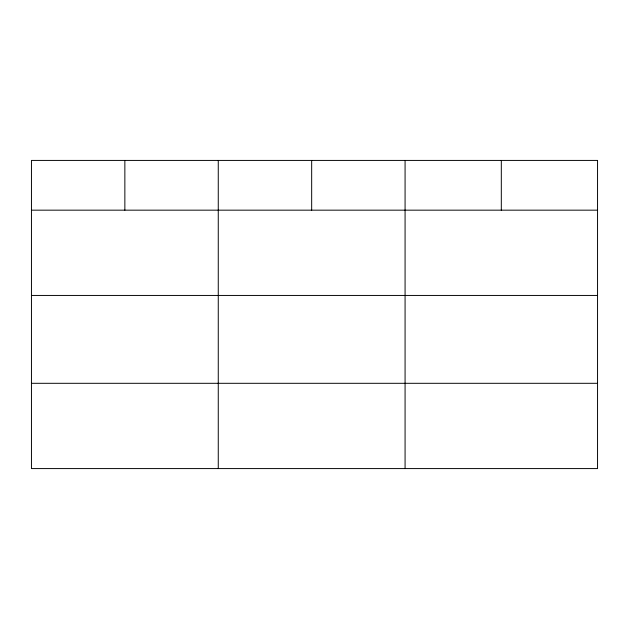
<?xml version="1.0" encoding="UTF-8"?>
<svg xmlns="http://www.w3.org/2000/svg" width="629" height="629" viewBox="0 0 629 629"><rect width="100%" height="100%" fill="white"/><g stroke="black" fill="none" stroke-linecap="round" stroke-linejoin="round"><path stroke-width="0.94" d="M31.45 210.165L597.55 210.165M31.45 295.441L597.55 295.441M31.45 383.305L597.55 383.305M501.313 160.419L501.313 210.165M405.076 160.419L405.076 468.581M311.669 160.419L311.669 210.165M218.263 160.419L218.263 468.581M124.857 160.419L124.857 210.165M597.55 160.419L31.45 160.419L31.45 468.581L597.55 468.581L597.55 160.419"/></g></svg>
